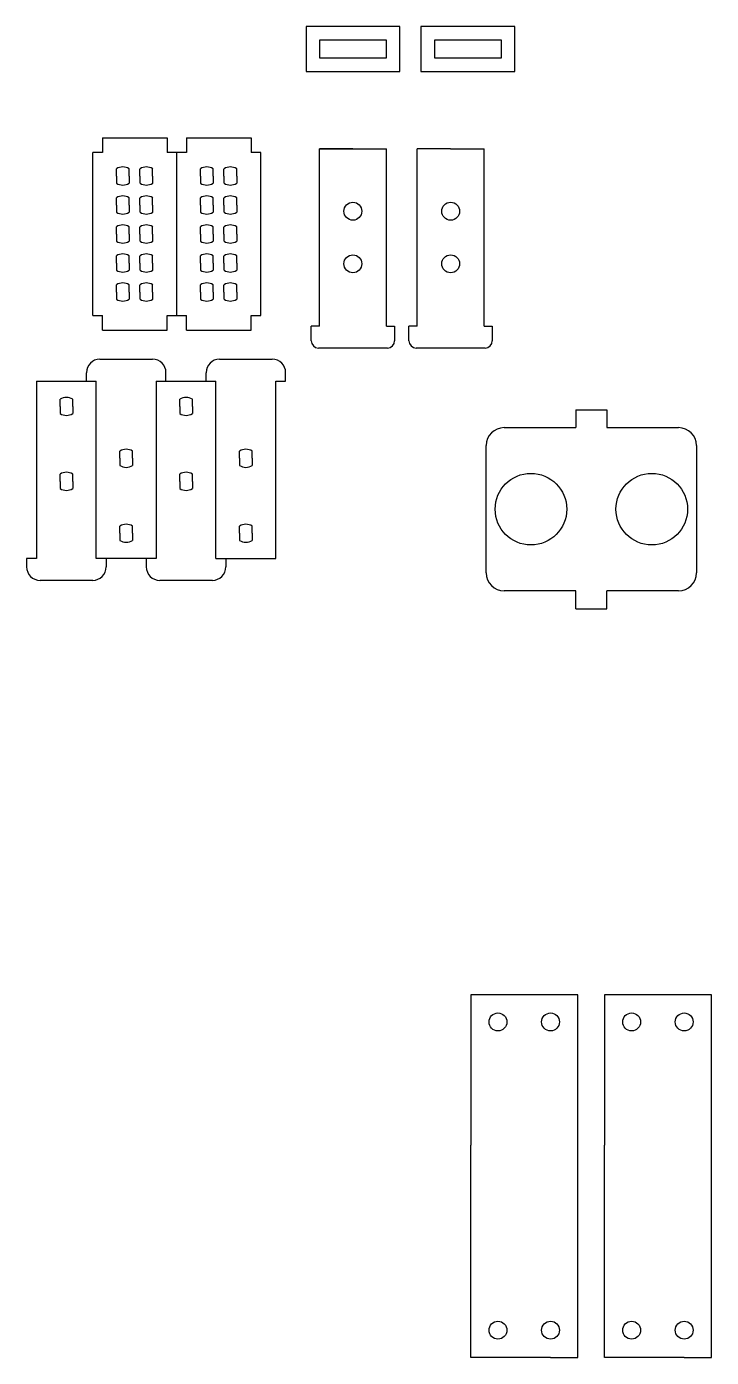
# Model space of a CAD drawing. Header units: millimetres. Extents: x 44 to 661, y -153 to 247.
# Drawn here: x 43.8 to 196.8, y -117.8 to 179.5 of the extents above; entities that cross this region are included whole.
import ezdxf

# ---------------------------------------------------------------- set-up
doc = ezdxf.new("R2010")
doc.units = ezdxf.units.MM
doc.layers.add('suportes', color=7, linetype='Continuous', plot=False)

msp = doc.modelspace()

# ---------------------------------------------------------------- linework, layer by layer
for p, q in [((109.26, 152.25), (124.22, 152.25)), ((107.42, 109.32), (107.42, 112.56)), ((129.26, 109.32), (129.26, 112.56)), ((60.2, 105.19), (60.82, 105.19)), ((71.35, 105.19), (71.97, 105.19)), ((86.94, 105.19), (87.56, 105.19)), ((98.09, 105.19), (98.71, 105.19)), ((46.03, 100.33), (59.4, 100.33)), ((46.03, 100.33), (46.03, 60.64)), ((59.4, 60.64), (59.4, 100.33)), ((72.77, 100.33), (86.14, 100.33)), ((72.77, 100.33), (72.77, 60.64)), ((86.14, 60.64), (86.14, 100.33)), ((99.51, 60.64), (99.51, 100.33)), ((99.51, 100.33), (101.71, 100.33)), ((166.57, 93.91), (173.46, 93.91)), ((166.57, 93.91), (166.57, 89.91)), ((173.46, 93.91), (173.46, 89.91)), ((150.52, 89.91), (166.57, 89.91)), ((173.46, 89.91), (189.52, 89.91)), ((146.52, 71.69), (146.52, 85.91)), ((193.52, 85.91), (193.52, 57.46)), ((146.52, 57.46), (146.52, 71.69)), ((46.03, 60.64), (43.83, 60.64)), ((72.77, 60.64), (59.4, 60.64)), ((86.14, 60.64), (99.51, 60.64)), ((47.45, 55.78), (46.83, 55.78)), ((58.6, 55.78), (57.98, 55.78)), ((74.19, 55.78), (73.57, 55.78)), ((85.34, 55.78), (84.72, 55.78)), ((166.57, 53.46), (150.52, 53.46)), ((166.57, 49.46), (166.57, 53.46)), ((189.52, 53.46), (173.46, 53.46)), ((173.46, 49.46), (173.46, 53.46)), ((166.57, 49.46), (173.46, 49.46))]:
    msp.add_line(p, q)
at = {"linetype": 'Continuous'}
for p, q in [((166.97, -36.81), (143.08, -36.81)), ((143.08, -36.81), (143.08, -70.45)), ((166.97, -111.77), (166.97, -36.81)), ((196.84, -36.81), (172.94, -36.81)), ((172.94, -36.81), (172.94, -70.45)), ((196.84, -111.77), (196.84, -36.81)), ((143.08, -111.77), (143.08, -70.45)), ((172.94, -111.77), (172.94, -70.45)), ((143.08, -117.85), (143.08, -111.77)), ((166.97, -117.85), (166.97, -111.77)), ((172.94, -117.85), (172.94, -111.77)), ((196.84, -117.85), (196.84, -111.77)), ((160.9, -117.85), (143.08, -117.85)), ((160.9, -117.85), (166.97, -117.85)), ((190.76, -117.85), (172.94, -117.85)), ((190.76, -117.85), (196.84, -117.85))]:
    msp.add_line(p, q, dxfattribs=at)
for points in [[(106.26, 179.52), (106.26, 169.52), (127.22, 169.52), (127.22, 179.52)], [(131.95, 179.52), (131.95, 169.52), (152.91, 169.52), (152.91, 179.52)], [(109.26, 176.52), (109.26, 172.52), (124.22, 172.52), (124.22, 176.52)], [(134.95, 176.52), (134.95, 172.52), (149.91, 172.52), (149.91, 176.52)]]:
    msp.add_lwpolyline(points, close=True)
for centre in [(116.73, 138.27), (138.58, 138.27), (116.73, 126.53), (138.58, 126.53), (149.15, -42.89), (160.9, -42.89), (179.02, -42.89), (190.76, -42.89), (149.15, -111.77), (160.9, -111.77), (179.02, -111.77), (190.76, -111.77)]:
    msp.add_circle(centre, 2, dxfattribs=at)
for centre, radius, start, end in [((60.2, 102.19), 3, 90, 180), ((71.97, 102.19), 3, 0, 90), ((86.94, 102.19), 3, 90, 180), ((98.71, 102.19), 3, 0, 90), ((150.52, 85.91), 4, 90, 180), ((189.52, 85.91), 4, 0, 90), ((46.83, 58.78), 3, 180, 270), ((58.6, 58.78), 3, 270, 0), ((73.57, 58.78), 3, 180, 270), ((85.34, 58.78), 3, 270, 0), ((150.52, 57.46), 4, 180, 270), ((189.52, 57.46), 4, 270, 0)]:
    msp.add_arc(centre, radius, start, end)
at = {"layer": 'suportes'}
for p, q in [((60.82, 154.64), (75.22, 154.64)), ((60.82, 154.64), (60.82, 151.4)), ((75.22, 154.64), (75.22, 151.4)), ((79.59, 154.64), (93.99, 154.64)), ((79.59, 154.64), (79.59, 151.4)), ((93.99, 154.64), (93.99, 151.4)), ((109.24, 112.56), (109.26, 152.25)), ((111.67, 152.25), (109.26, 152.25)), ((116.73, 152.25), (111.67, 152.25)), ((116.73, 152.25), (124.22, 152.25)), ((124.22, 112.56), (124.22, 152.25)), ((131.08, 112.56), (131.1, 152.25)), ((133.51, 152.25), (131.1, 152.25)), ((138.58, 152.25), (133.51, 152.25)), ((138.58, 152.25), (146.07, 152.25)), ((146.07, 112.56), (146.07, 152.25)), ((58.63, 114.95), (58.63, 151.4)), ((60.82, 151.4), (58.63, 151.4)), ((77.41, 151.4), (75.22, 151.4)), ((77.41, 114.95), (77.41, 151.4)), ((79.59, 151.4), (77.41, 151.4)), ((96.18, 151.4), (93.99, 151.4)), ((96.18, 114.95), (96.18, 151.4)), ((63.89, 146.14), (63.89, 147.76)), ((63.89, 146.14), (63.89, 144.52)), ((66.73, 146.14), (66.73, 147.76)), ((66.73, 146.14), (66.73, 144.52)), ((69.16, 146.14), (69.16, 147.76)), ((69.16, 146.14), (69.16, 144.52)), ((71.99, 146.14), (71.99, 147.76)), ((71.99, 146.14), (71.99, 144.52)), ((82.67, 146.14), (82.67, 147.76)), ((82.67, 146.14), (82.67, 144.52)), ((85.5, 146.14), (85.5, 147.76)), ((85.5, 146.14), (85.5, 144.52)), ((87.93, 146.14), (87.93, 147.76)), ((87.93, 146.14), (87.93, 144.52)), ((90.77, 146.14), (90.77, 147.76)), ((90.77, 146.14), (90.77, 144.52)), ((63.89, 139.66), (63.89, 141.28)), ((66.73, 139.66), (66.73, 141.28)), ((69.16, 139.66), (69.16, 141.28)), ((71.99, 139.66), (71.99, 141.28)), ((82.67, 139.66), (82.67, 141.28)), ((85.5, 139.66), (85.5, 141.28)), ((87.93, 139.66), (87.93, 141.28)), ((90.77, 139.66), (90.77, 141.28)), ((63.89, 139.66), (63.89, 138.04)), ((66.73, 139.66), (66.73, 138.04)), ((69.16, 139.66), (69.16, 138.04)), ((71.99, 139.66), (71.99, 138.04)), ((82.67, 139.66), (82.67, 138.04)), ((85.5, 139.66), (85.5, 138.04)), ((87.93, 139.66), (87.93, 138.04)), ((90.77, 139.66), (90.77, 138.04)), ((63.89, 133.18), (63.89, 134.8)), ((66.73, 133.18), (66.73, 134.8)), ((69.16, 133.18), (69.16, 134.8)), ((71.99, 133.18), (71.99, 134.8)), ((82.67, 133.18), (82.67, 134.8)), ((85.5, 133.18), (85.5, 134.8)), ((87.93, 133.18), (87.93, 134.8)), ((90.77, 133.18), (90.77, 134.8)), ((63.89, 133.18), (63.89, 131.56)), ((66.73, 133.18), (66.73, 131.56)), ((69.16, 133.18), (69.16, 131.56)), ((71.99, 133.18), (71.99, 131.56)), ((82.67, 133.18), (82.67, 131.56)), ((85.5, 133.18), (85.5, 131.56)), ((87.93, 133.18), (87.93, 131.56)), ((90.77, 133.18), (90.77, 131.56)), ((63.89, 126.7), (63.89, 128.32)), ((66.73, 126.7), (66.73, 128.32)), ((69.16, 126.7), (69.16, 128.32)), ((71.99, 126.7), (71.99, 128.32)), ((82.67, 126.7), (82.67, 128.32)), ((85.5, 126.7), (85.5, 128.32)), ((87.93, 126.7), (87.93, 128.32)), ((90.77, 126.7), (90.77, 128.32)), ((63.89, 126.7), (63.89, 125.08)), ((66.73, 126.7), (66.73, 125.08)), ((69.16, 126.7), (69.16, 125.08)), ((71.99, 126.7), (71.99, 125.08)), ((82.67, 126.7), (82.67, 125.08)), ((85.5, 126.7), (85.5, 125.08)), ((87.93, 126.7), (87.93, 125.08)), ((90.77, 126.7), (90.77, 125.08)), ((63.89, 120.22), (63.89, 121.84)), ((63.89, 120.22), (63.89, 118.6)), ((66.73, 120.22), (66.73, 121.84)), ((66.73, 120.22), (66.73, 118.6)), ((69.16, 120.22), (69.16, 121.84)), ((69.16, 120.22), (69.16, 118.6)), ((71.99, 120.22), (71.99, 121.84)), ((71.99, 120.22), (71.99, 118.6)), ((82.67, 120.22), (82.67, 121.84)), ((82.67, 120.22), (82.67, 118.6)), ((85.5, 120.22), (85.5, 121.84)), ((85.5, 120.22), (85.5, 118.6)), ((87.93, 120.22), (87.93, 121.84)), ((87.93, 120.22), (87.93, 118.6)), ((90.77, 120.22), (90.77, 121.84)), ((90.77, 120.22), (90.77, 118.6)), ((58.63, 114.95), (60.82, 114.95)), ((60.82, 111.71), (60.82, 114.95)), ((75.22, 114.95), (77.41, 114.95)), ((75.22, 111.71), (75.22, 114.95)), ((77.41, 114.95), (79.59, 114.95)), ((79.59, 111.71), (79.59, 114.95)), ((93.99, 114.95), (96.18, 114.95)), ((93.99, 111.71), (93.99, 114.95)), ((60.82, 111.71), (75.22, 111.71)), ((79.59, 111.71), (93.99, 111.71)), ((109.24, 112.56), (107.42, 112.56)), ((124.22, 112.56), (126.05, 112.56)), ((126.05, 112.56), (126.05, 109.32)), ((131.08, 112.56), (129.26, 112.56)), ((146.07, 112.56), (147.89, 112.56)), ((147.89, 112.56), (147.89, 109.32)), ((124.43, 107.7), (109.04, 107.7)), ((146.27, 107.7), (130.88, 107.7)), ((60.82, 105.19), (71.35, 105.19)), ((87.56, 105.19), (98.09, 105.19)), ((57.2, 100.33), (57.2, 102.19)), ((74.97, 100.33), (74.97, 102.19)), ((83.94, 100.33), (83.94, 102.19)), ((101.71, 100.33), (101.71, 102.19)), ((51.3, 94.66), (51.3, 96.28)), ((51.3, 94.66), (51.3, 96.28)), ((54.13, 94.66), (54.13, 96.28)), ((54.13, 94.66), (54.13, 96.28)), ((78.04, 94.66), (78.04, 96.28)), ((78.04, 94.66), (78.04, 96.28)), ((80.87, 94.66), (80.87, 96.28)), ((80.87, 94.66), (80.87, 96.28)), ((51.3, 94.66), (51.3, 93.04)), ((51.3, 94.66), (51.3, 93.04)), ((54.13, 94.66), (54.13, 93.04)), ((54.13, 94.66), (54.13, 93.04)), ((78.04, 94.66), (78.04, 93.04)), ((78.04, 94.66), (78.04, 93.04)), ((80.87, 94.66), (80.87, 93.04)), ((80.87, 94.66), (80.87, 93.04)), ((64.67, 83.06), (64.67, 84.68)), ((67.5, 83.06), (67.5, 84.68)), ((91.41, 83.06), (91.41, 84.68)), ((94.24, 83.06), (94.24, 84.68)), ((64.67, 83.06), (64.67, 81.44)), ((67.5, 83.06), (67.5, 81.44)), ((91.41, 83.06), (91.41, 81.44)), ((94.24, 83.06), (94.24, 81.44)), ((51.3, 77.91), (51.3, 79.53)), ((51.3, 77.91), (51.3, 76.29)), ((54.13, 77.91), (54.13, 79.53)), ((54.13, 77.91), (54.13, 76.29)), ((78.04, 77.91), (78.04, 79.53)), ((78.04, 77.91), (78.04, 76.29)), ((80.87, 77.91), (80.87, 79.53)), ((80.87, 77.91), (80.87, 76.29)), ((64.67, 66.31), (64.67, 67.93)), ((64.67, 66.31), (64.67, 67.93)), ((64.67, 66.31), (64.67, 64.69)), ((64.67, 66.31), (64.67, 64.69)), ((67.5, 66.31), (67.5, 67.93)), ((67.5, 66.31), (67.5, 67.93)), ((67.5, 66.31), (67.5, 64.69)), ((67.5, 66.31), (67.5, 64.69)), ((91.41, 66.31), (91.41, 67.93)), ((91.41, 66.31), (91.41, 67.93)), ((91.41, 66.31), (91.41, 64.69)), ((91.41, 66.31), (91.41, 64.69)), ((94.24, 66.31), (94.24, 67.93)), ((94.24, 66.31), (94.24, 67.93)), ((94.24, 66.31), (94.24, 64.69)), ((94.24, 66.31), (94.24, 64.69)), ((43.83, 60.64), (43.83, 58.78)), ((61.6, 60.64), (61.6, 58.78)), ((70.57, 60.64), (70.57, 58.78)), ((88.34, 60.64), (88.34, 58.78)), ((57.98, 55.78), (47.45, 55.78)), ((84.72, 55.78), (74.19, 55.78))]:
    msp.add_line(p, q, dxfattribs=at)
for centre in [(156.52, 71.69), (183.52, 71.69)]:
    msp.add_circle(centre, 8, dxfattribs=at)
for centre, radius, start, end in [((65.31, 145.48), 2.68, 58.1092, 121.8908), ((70.58, 145.48), 2.68, 58.1092, 121.8908), ((84.09, 145.48), 2.68, 58.1092, 121.8908), ((89.35, 145.48), 2.68, 58.1092, 121.8908), ((65.31, 146.8), 2.68, 238.1092, 301.8908), ((70.58, 146.8), 2.68, 238.1092, 301.8908), ((84.09, 146.8), 2.68, 238.1092, 301.8908), ((89.35, 146.8), 2.68, 238.1092, 301.8908), ((65.31, 139), 2.68, 58.1092, 121.8908), ((70.58, 139), 2.68, 58.1092, 121.8908), ((84.09, 139), 2.68, 58.1092, 121.8908), ((89.35, 139), 2.68, 58.1092, 121.8908), ((65.31, 140.32), 2.68, 238.1092, 301.8908), ((70.58, 140.32), 2.68, 238.1092, 301.8908), ((84.09, 140.32), 2.68, 238.1092, 301.8908), ((89.35, 140.32), 2.68, 238.1092, 301.8908), ((65.31, 132.52), 2.68, 58.1092, 121.8908), ((70.58, 132.52), 2.68, 58.1092, 121.8908), ((84.09, 132.52), 2.68, 58.1092, 121.8908), ((89.35, 132.52), 2.68, 58.1092, 121.8908), ((65.31, 133.84), 2.68, 238.1092, 301.8908), ((70.58, 133.84), 2.68, 238.1092, 301.8908), ((84.09, 133.84), 2.68, 238.1092, 301.8908), ((89.35, 133.84), 2.68, 238.1092, 301.8908), ((65.31, 126.04), 2.68, 58.1092, 121.8908), ((70.58, 126.04), 2.68, 58.1092, 121.8908), ((84.09, 126.04), 2.68, 58.1092, 121.8908), ((89.35, 126.04), 2.68, 58.1092, 121.8908), ((65.31, 127.36), 2.68, 238.1092, 301.8908), ((70.58, 127.36), 2.68, 238.1092, 301.8908), ((84.09, 127.36), 2.68, 238.1092, 301.8908), ((89.35, 127.36), 2.68, 238.1092, 301.8908), ((65.31, 119.56), 2.68, 58.1092, 121.8908), ((70.58, 119.56), 2.68, 58.1092, 121.8908), ((84.09, 119.56), 2.68, 58.1092, 121.8908), ((89.35, 119.56), 2.68, 58.1092, 121.8908), ((65.31, 120.88), 2.68, 238.1092, 301.8908), ((70.58, 120.88), 2.68, 238.1092, 301.8908), ((84.09, 120.88), 2.68, 238.1092, 301.8908), ((89.35, 120.88), 2.68, 238.1092, 301.8908), ((109.04, 109.32), 1.62, 180, 270), ((124.43, 109.32), 1.62, 270, 0), ((130.88, 109.32), 1.62, 180, 270), ((146.27, 109.32), 1.62, 270, 0), ((52.71, 94), 2.68, 58.1092, 121.8908), ((52.71, 94), 2.68, 58.1092, 121.8908), ((79.45, 94), 2.68, 58.1092, 121.8908), ((79.45, 94), 2.68, 58.1092, 121.8908), ((52.71, 95.32), 2.68, 238.1092, 301.8908), ((52.71, 95.32), 2.68, 238.1092, 301.8908), ((79.45, 95.32), 2.68, 238.1092, 301.8908), ((79.45, 95.32), 2.68, 238.1092, 301.8908), ((66.08, 82.4), 2.68, 58.1092, 121.8908), ((92.82, 82.4), 2.68, 58.1092, 121.8908), ((66.08, 83.72), 2.68, 238.1092, 301.8908), ((92.82, 83.72), 2.68, 238.1092, 301.8908), ((52.71, 77.25), 2.68, 58.1092, 121.8908), ((79.45, 77.25), 2.68, 58.1092, 121.8908), ((52.71, 78.57), 2.68, 238.1092, 301.8908), ((79.45, 78.57), 2.68, 238.1092, 301.8908), ((66.08, 65.65), 2.68, 58.1092, 121.8908), ((66.08, 65.65), 2.68, 58.1092, 121.8908), ((92.82, 65.65), 2.68, 58.1092, 121.8908), ((92.82, 65.65), 2.68, 58.1092, 121.8908), ((66.08, 66.97), 2.68, 238.1092, 301.8908), ((66.08, 66.97), 2.68, 238.1092, 301.8908), ((92.82, 66.97), 2.68, 238.1092, 301.8908), ((92.82, 66.97), 2.68, 238.1092, 301.8908)]:
    msp.add_arc(centre, radius, start, end, dxfattribs=at)

doc.saveas('drawing.dxf')
